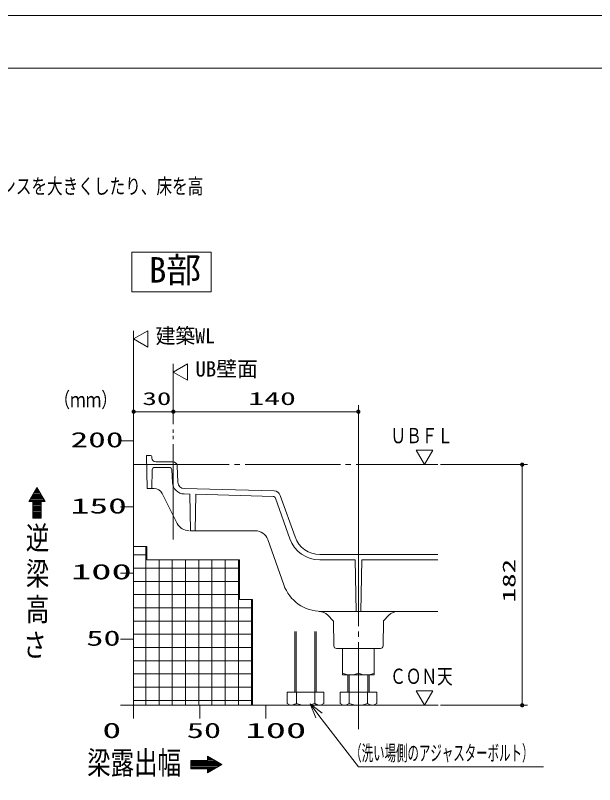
# Model space of a CAD drawing. Units: millimetres on the paper, with parts at other scales. Extents: x -305 to 305, y -152 to 152.
# Drawn here: x -120.7 to -11.2, y 3.1 to 148.5 of the extents above; entities that cross this region are included whole.
import ezdxf
from ezdxf.enums import TextEntityAlignment as Align

# ---------------------------------------------------------------- set-up
doc = ezdxf.new("R2010")
doc.units = ezdxf.units.MM
doc.linetypes.add('LONG_CHAIN', pattern=[21, 18, -1, 1, -1])
doc.linetypes.add('LONG_DOUBLE_CHAIN', pattern=[21.8, 18, -1, 0.6, -0.6, 0.6, -1])
doc.layers.add('0-0_PV', color=7, linetype='Continuous')
for name, color, linetype, lineweight in [('0-1_RV', 7, 'Continuous', 9), ('0-2_0', 7, 'Continuous', 9), ('0-5_図面枠', 3, 'Continuous', 9), ('0-6_DEFPOINTS', 7, 'Continuous', 9)]:
    doc.layers.add(name, color=color, linetype=linetype, lineweight=lineweight)
doc.styles.add('ＭＳ ゴシック', font='')
doc.styles.get('ＭＳ ゴシック').set_extended_font_data('MS Gothic')

# ---------------------------------------------------------------- blocks, each defined once
blk = doc.blocks.new('_DOTSMALL')
at = {"layer": '0-2_0'}
for p, q in [((0.0746, 0.1), (-0.0746, 0.1)), ((0.1223, -0.0248), (-0.1223, -0.0248))]:
    blk.add_line(p, q, dxfattribs=at)
for points in [[(0.125, 0), (0.124, 0.0157), (0.1211, 0.0311), (0.1162, 0.046), (0.1095, 0.0602), (0.1011, 0.0735), (0.0911, 0.0856), (0.0797, 0.0963), (0.067, 0.1055), (0.0532, 0.1131), (0.0386, 0.1189), (0.0234, 0.1228), (0.0078, 0.1248), (-0.0078, 0.1248), (-0.0234, 0.1228), (-0.0386, 0.1189), (-0.0532, 0.1131), (-0.067, 0.1055), (-0.0797, 0.0963), (-0.0911, 0.0856), (-0.1011, 0.0735), (-0.1095, 0.0602), (-0.1162, 0.046), (-0.1211, 0.0311), (-0.124, 0.0157), (-0.125, 0), (0, 0)], [(-0.125, 0), (-0.124, -0.0157), (-0.1211, -0.0311), (-0.1162, -0.046), (-0.1095, -0.0602), (-0.1011, -0.0735), (-0.0911, -0.0856), (-0.0797, -0.0963), (-0.067, -0.1055), (-0.0532, -0.1131), (-0.0386, -0.1189), (-0.0234, -0.1228), (-0.0078, -0.1248), (0.0078, -0.1248), (0.0234, -0.1228), (0.0386, -0.1189), (0.0532, -0.1131), (0.067, -0.1055), (0.0797, -0.0963), (0.0911, -0.0856), (0.1011, -0.0735), (0.1095, -0.0602), (0.1162, -0.046), (0.1211, -0.0311), (0.124, -0.0157), (0.125, 0), (0, 0)]]:
    blk.add_lwpolyline(points, close=True, dxfattribs=at)
blk = doc.blocks.new('_OPEN30')
at = {"layer": '0-2_0'}
blk.add_line((0, 0), (-1, 0), dxfattribs=at)
blk.add_lwpolyline([(-1, 0.2679), (0, 0), (-1, -0.2679)], dxfattribs=at)

msp = doc.modelspace()

# ---------------------------------------------------------------- linework, layer by layer
at = {"layer": '0-1_RV'}
for p, q in [((-98.658, 103.721), (-98.658, 96.228)), ((-98.658, 103.721), (-83.658, 103.721)), ((-83.658, 103.721), (-83.658, 96.228)), ((-98.658, 96.228), (-83.658, 96.228)), ((-98.314, 15.577), (-98.314, 88.889)), ((-98.314, 87.327), (-95.608, 88.889)), ((-95.608, 85.764), (-95.608, 88.889)), ((-98.314, 87.327), (-95.608, 85.764)), ((-90.814, 81.077), (-88.108, 82.639)), ((-88.108, 79.514), (-88.108, 82.639)), ((-90.814, 81.077), (-88.108, 79.514)), ((-98.314, 74.077), (-98.314, 74.827)), ((-90.814, 74.077), (-90.814, 74.827)), ((-90.814, 74.077), (-90.814, 74.827)), ((-55.814, 46.052), (-55.814, 74.827)), ((-90.814, 73.577), (-98.314, 73.577)), ((-90.814, 73.577), (-55.814, 73.577)), ((-98.314, 68.077), (-100.814, 68.077)), ((-43.314, 63.577), (-44.877, 66.283)), ((-41.752, 66.283), (-44.877, 66.283)), ((-43.314, 63.577), (-41.752, 66.283)), ((-95.877, 65.327), (-95.122, 65.327)), ((-94.868, 64.814), (-94.872, 65.081)), ((-94.118, 64.077), (-90.845, 64.077)), ((-94.807, 62.561), (-94.868, 59.077)), ((-94.307, 63.052), (-91.587, 63.052)), ((-91.087, 62.574), (-90.983, 60.197)), ((-89.959, 60.241), (-90.095, 63.36)), ((-40.314, 63.577), (-23.852, 63.577)), ((-24.852, 63.577), (-24.852, 18.077)), ((-116.053, 58.348), (-117.128, 58.348)), ((-116.168, 58.548), (-117.013, 58.548)), ((-116.284, 58.748), (-116.897, 58.748)), ((-116.399, 58.948), (-116.782, 58.948)), ((-116.514, 59.148), (-116.666, 59.148)), ((-116.59, 59.279), (-115.028, 56.573)), ((-94.458, 59.077), (-94.868, 59.077)), ((-71.735, 58.6), (-88.743, 59.046)), ((-115.129, 56.748), (-118.052, 56.748)), ((-115.244, 56.948), (-117.936, 56.948)), ((-115.36, 57.148), (-117.821, 57.148)), ((-115.475, 57.348), (-117.705, 57.348)), ((-115.591, 57.548), (-117.59, 57.548)), ((-115.706, 57.748), (-117.474, 57.748)), ((-115.822, 57.948), (-117.359, 57.948)), ((-115.937, 58.148), (-117.243, 58.148)), ((-92.893, 58.11), (-90.068, 52.459)), ((-87.697, 57.994), (-88.77, 58.022)), ((-87.577, 51.077), (-87.697, 57.994)), ((-86.557, 57.964), (-86.677, 51.077)), ((-71.951, 57.58), (-86.557, 57.964)), ((-68.772, 49.565), (-71.493, 57.247)), ((-67.806, 49.908), (-70.59, 57.767)), ((-117.372, 53.448), (-117.372, 56.573)), ((-115.809, 56.548), (-117.372, 56.548)), ((-115.809, 56.348), (-117.372, 56.348)), ((-115.809, 56.148), (-117.372, 56.148)), ((-115.809, 55.948), (-117.372, 55.948)), ((-115.809, 55.748), (-117.372, 55.748)), ((-115.809, 55.548), (-117.372, 55.548)), ((-115.809, 55.348), (-117.372, 55.348)), ((-115.809, 53.448), (-115.809, 56.573)), ((-115.809, 56.573), (-115.028, 56.573)), ((-98.314, 55.577), (-100.814, 55.577)), ((-115.809, 55.148), (-117.372, 55.148)), ((-115.809, 54.948), (-117.372, 54.948)), ((-115.809, 54.748), (-117.372, 54.748)), ((-115.809, 54.548), (-117.372, 54.548)), ((-115.809, 54.348), (-117.372, 54.348)), ((-115.809, 54.148), (-117.372, 54.148)), ((-115.809, 53.948), (-117.372, 53.948)), ((-115.809, 53.748), (-117.372, 53.748)), ((-115.809, 53.548), (-117.372, 53.548)), ((-117.372, 53.448), (-115.809, 53.448)), ((-75.318, 51.077), (-87.577, 51.077)), ((-98.314, 48.077), (-95.814, 48.077)), ((-96.017, 18.077), (-96.017, 48.077)), ((-95.814, 45.577), (-95.814, 48.077)), ((-72.962, 49.412), (-69.92, 40.823)), ((-40.814, 46.577), (-63.093, 46.577)), ((-98.314, 46.502), (-95.814, 46.502)), ((-95.814, 45.577), (-78.314, 45.577)), ((-93.517, 18.077), (-93.517, 45.577)), ((-91.017, 18.077), (-91.017, 45.577)), ((-88.517, 18.077), (-88.517, 45.577)), ((-86.017, 18.077), (-86.017, 45.577)), ((-83.517, 18.077), (-83.517, 45.577)), ((-81.017, 18.077), (-81.017, 45.577)), ((-78.517, 18.077), (-78.517, 45.577)), ((-78.314, 38.077), (-78.314, 45.577)), ((-55.194, 45.552), (-55.364, 35.827)), ((-40.814, 45.552), (-55.194, 45.552)), ((-98.314, 44.002), (-78.314, 44.002)), ((-100.814, 43.077), (-98.314, 43.077)), ((-98.314, 41.502), (-78.314, 41.502)), ((-98.314, 39.002), (-78.314, 39.002)), ((-75.814, 38.077), (-78.314, 38.077)), ((-76.017, 18.077), (-76.017, 38.077)), ((-75.814, 18.077), (-75.814, 38.077)), ((-98.314, 36.502), (-75.814, 36.502)), ((-62.85, 35.827), (-40.814, 35.827)), ((-61.639, 35.15), (-61.598, 35.105)), ((-61.595, 35.108), (-60.559, 34.072)), ((-61.576, 35.107), (-61.595, 35.108)), ((-51.069, 34.072), (-50.046, 35.095)), ((-50.046, 35.095), (-50.064, 35.095)), ((-98.314, 34.002), (-75.814, 34.002)), ((-60.467, 29.318), (-60.549, 34.062)), ((-51.079, 34.062), (-51.162, 29.318)), ((-100.814, 30.577), (-98.314, 30.577)), ((-98.314, 31.502), (-75.814, 31.502)), ((-98.314, 29.002), (-75.814, 29.002)), ((-51.662, 28.827), (-59.967, 28.827)), ((-58.814, 23.827), (-58.814, 28.827)), ((-55.814, 24.167), (-55.814, 28.827)), ((-52.814, 23.827), (-52.814, 28.827)), ((-98.314, 26.502), (-75.814, 26.502)), ((-98.314, 24.002), (-75.814, 24.002)), ((-52.814, 23.827), (-58.814, 23.827)), ((-57.814, 23.827), (-57.814, 20.577)), ((-57.564, 23.827), (-57.564, 20.577)), ((-54.064, 23.827), (-54.064, 20.577)), ((-53.814, 23.827), (-53.814, 20.577)), ((-98.314, 21.502), (-75.814, 21.502)), ((-59.278, 20.577), (-52.35, 20.577)), ((-59.278, 20.577), (-59.278, 18.417)), ((-57.546, 20.577), (-57.546, 18.417)), ((-54.082, 20.577), (-54.082, 18.417)), ((-52.35, 20.577), (-52.35, 18.417)), ((-43.314, 18.077), (-44.877, 20.783)), ((-41.752, 20.783), (-44.877, 20.783)), ((-43.314, 18.077), (-41.752, 20.783)), ((-98.314, 19.002), (-75.814, 19.002)), ((-40.754, 18.077), (-100.814, 18.077)), ((-85.814, 15.577), (-85.814, 18.077)), ((-73.314, 15.577), (-73.314, 18.077)), ((-58.689, 18.077), (-59.278, 18.417)), ((-58.689, 18.077), (-52.939, 18.077)), ((-52.35, 18.417), (-52.939, 18.077)), ((-40.314, 18.077), (-23.852, 18.077)), ((-87.474, 7.65), (-84.349, 7.65)), ((-87.474, 7.65), (-87.474, 6.088)), ((-82.92, 7.607), (-87.474, 7.607)), ((-82.574, 7.407), (-87.474, 7.407)), ((-81.643, 6.869), (-84.349, 8.432)), ((-84.349, 8.432), (-84.349, 7.65)), ((-84.306, 8.407), (-84.349, 8.407)), ((-84.306, 8.407), (-84.349, 8.407)), ((-83.959, 8.207), (-84.349, 8.207)), ((-83.613, 8.007), (-84.349, 8.007)), ((-83.267, 7.807), (-84.349, 7.807)), ((-82.227, 7.207), (-87.474, 7.207)), ((-81.881, 7.007), (-87.474, 7.007)), ((-81.751, 6.807), (-87.474, 6.807)), ((-82.097, 6.607), (-87.474, 6.607)), ((-82.444, 6.407), (-87.474, 6.407)), ((-82.79, 6.207), (-87.474, 6.207)), ((-87.474, 6.088), (-84.349, 6.088)), ((-81.643, 6.869), (-84.349, 5.307)), ((-84.349, 6.088), (-84.349, 5.307)), ((-83.137, 6.007), (-84.349, 6.007)), ((-83.483, 5.807), (-84.349, 5.807)), ((-83.829, 5.607), (-84.349, 5.607)), ((-84.176, 5.407), (-84.349, 5.407))]:
    msp.add_line(p, q, dxfattribs=at)
at = {"layer": '0-1_RV', "linetype": 'LONG_DOUBLE_CHAIN'}
for p, q in [((-90.814, 49.412), (-90.814, 82.639)), ((-67.814, 32.046), (-67.814, 20.577)), ((-67.564, 32.046), (-67.564, 20.577)), ((-64.064, 32.046), (-64.064, 20.577)), ((-63.814, 32.046), (-63.814, 20.577)), ((-69.278, 20.577), (-62.35, 20.577)), ((-69.278, 20.577), (-69.278, 18.417)), ((-67.546, 20.577), (-67.546, 18.417)), ((-64.082, 20.577), (-64.082, 18.417)), ((-62.35, 20.577), (-62.35, 18.417)), ((-68.689, 18.077), (-69.278, 18.417)), ((-68.689, 18.077), (-62.939, 18.077)), ((-62.35, 18.417), (-62.939, 18.077))]:
    msp.add_line(p, q, dxfattribs=at)
at = {"layer": '0-1_RV', "linetype": 'LONG_CHAIN'}
for p, q in [((-98.227, 63.577), (-40.814, 63.577)), ((-55.814, 51.013), (-55.814, 13.539))]:
    msp.add_line(p, q, dxfattribs=at)
at = {"layer": '0-1_RV'}
for points in [[(-95.877, 65.327), (-95.768, 59.077), (-94.442, 59.077)], [(-116.59, 59.279), (-118.153, 56.573), (-117.372, 56.573)], [(-56.264, 35.827), (-56.434, 45.552), (-63.093, 45.552)], [(-20.845, 6.412), (-55.797, 6.412), (-63.279, 16.128)]]:
    msp.add_lwpolyline(points, dxfattribs=at)
for points in [[(-117.372, 53.448), (-115.809, 53.448), (-115.809, 56.573), (-115.028, 56.573), (-116.59, 59.279), (-118.153, 56.573), (-117.372, 56.573)], [(-98.314, 18.077), (-98.314, 48.077), (-95.814, 48.077), (-95.814, 45.577), (-78.314, 45.577), (-78.314, 38.077), (-75.814, 38.077), (-75.814, 18.077)], [(-87.474, 7.65), (-87.474, 6.088), (-84.349, 6.088), (-84.349, 5.307), (-81.643, 6.869), (-84.349, 8.432), (-84.349, 7.65)]]:
    msp.add_lwpolyline(points, close=True, dxfattribs=at)
for centre, radius, start, end in [((-95.122, 65.077), 0.25, 1, 90), ((-94.118, 64.827), 0.75, 181, 270), ((-90.845, 63.327), 0.75, 2.5, 90), ((-94.307, 62.552), 0.5, 90, 179), ((-91.587, 62.552), 0.5, 2.5, 90), ((-88.71, 60.296), 2.275, 182.5, 268.49507), ((-88.71, 60.296), 1.25, 182.5, 268.49507), ((-94.458, 57.327), 1.75, 26.56505, 90), ((-71.768, 57.35), 1.25, 19.50245, 88.49507), ((-71.964, 57.08), 0.5, 19.50245, 88.49507), ((-87.832, 53.577), 2.5, 206.56505, 270), ((-75.318, 48.577), 2.5, 19.50245, 90), ((-63.093, 51.577), 6.025, 199.50245, 270), ((-63.093, 51.577), 5, 199.50245, 270), ((-62.85, 43.327), 7.5, 199.50245, 270), ((-63.363, 33.34), 2.5, 45, 87.06013), ((-48.279, 33.327), 2.5, 90, 134.9999), ((-59.967, 29.327), 0.5, 181, 270), ((-51.662, 29.327), 0.5, 270, 359), ((-57.314, 27.305), 3.478, 244.44919, 295.55081), ((-54.314, 27.305), 3.478, 244.44919, 295.55081), ((-58.737, 20.326), 2.25, 271.20516, 301.93849), ((-55.814, 22.657), 4.58, 247.78118, 292.2178), ((-52.892, 20.326), 2.25, 238.06151, 268.79484)]:
    msp.add_arc(centre, radius, start, end, dxfattribs=at)
at = {"layer": '0-1_RV', "linetype": 'LONG_DOUBLE_CHAIN'}
for centre, radius, start, end in [((-68.737, 20.326), 2.25, 271.20516, 301.93849), ((-65.814, 22.657), 4.58, 247.78118, 292.2178), ((-62.892, 20.326), 2.25, 238.06151, 268.79484)]:
    msp.add_arc(centre, radius, start, end, dxfattribs=at)
at = {"layer": '0-5_図面枠'}
msp.add_lwpolyline([(-291.017, -138.498), (108.983, -138.498), (108.983, 138.502), (-291.017, 138.502)], close=True, dxfattribs=at)
at = {"layer": '0-6_DEFPOINTS'}
msp.add_line((118.983, 148.502), (-301.017, 148.502), dxfattribs=at)

# ---------------------------------------------------------------- block references
at = {"layer": '0-1_RV'}
for name, p, xscale, yscale, rotation in [('_DOTSMALL', (-98.314, 73.577), 2.32, 2.32, 180), ('_DOTSMALL', (-90.814, 73.577), 2.32, 2.32, 180), ('_DOTSMALL', (-24.852, 63.577), 2.32, 2.32, 90), ('_OPEN30', (-64.969, 18.323), 2.77, 2.77, 127.59627), ('_DOTSMALL', (-24.852, 18.077), 2.32, 2.32, 270)]:
    msp.add_blockref(name, p, dxfattribs=dict(at, xscale=xscale, yscale=yscale, rotation=rotation))
at = {"layer": '0-1_RV', "xscale": 2.32, "yscale": 2.32}
for p in [(-90.814, 73.577), (-55.814, 73.577)]:
    msp.add_blockref('_DOTSMALL', p, dxfattribs=at)

# ---------------------------------------------------------------- texts
at = {"layer": '0-0_PV', "style": 'ＭＳ ゴシック', "width": 0.75}
msp.add_text('●サヤ管工法等、配管スペース確保が必要な場合はユニットバスルーム内寸から建築までのクリアランスを大きくしたり、床を高', height=2.889, dxfattribs=at).set_placement((-256.552, 113.89), align=Align.BOTTOM_LEFT)
at = {"layer": '0-1_RV', "style": 'ＭＳ ゴシック'}
for s, height, p in [('B部', 4.811, (-95.4, 96.549)), ('UB壁面', 2.889, (-86.631, 79.365))]:
    msp.add_text(s, height=height, dxfattribs=at).set_placement(p, align=Align.BOTTOM_LEFT)
for s, height, width, p in [('建築WL', 2.889, 0.95, (-94.163, 85.612)), ('（ｍｍ）', 2.889, 0.75, (-113.298, 73.522)), ('30', 2.441, 1.65, (-96.66, 74.107)), ('140', 2.444, 1.8, (-76.616, 74.107)), ('ＵＢＦＬ', 2.889, 0.75, (-49.756, 66.75)), ('200', 2.886, 1.7, (-110.252, 65.976)), ('150', 2.889, 1.8, (-110.214, 53.466)), ('逆', 4.333, 0.75, (-118.689, 46.244)), ('梁', 4.333, 0.75, (-118.689, 39.5)), ('100', 2.889, 1.95, (-110.171, 41.022)), ('高', 4.333, 0.75, (-118.689, 32.745)), ('さ', 4.333, 0.75, (-119.214, 25.992)), ('50', 2.889, 1.65, (-107.269, 28.466)), ('ＣＯＮ天', 2.889, 0.75, (-49.812, 21.25)), ('0', 2.889, 1.8, (-104.214, 11.022)), ('50', 2.889, 1.65, (-88.269, 11.022)), ('100', 2.889, 1.95, (-77.171, 11.022)), ('（洗い場側のアジャスターボルト）', 2.886, 0.55, (-57.367, 6.747)), ('梁露出幅', 4.333, 0.75, (-107.093, 3.74))]:
    msp.add_text(s, height=height, dxfattribs=dict(at, width=width)).set_placement(p, align=Align.BOTTOM_LEFT)
at = {"layer": '0-1_RV', "style": 'ＭＳ ゴシック', "width": 1.65}
msp.add_text('182', height=2.441, rotation=90, dxfattribs=at).set_placement((-25.382, 37.525), align=Align.BOTTOM_LEFT)

doc.saveas('drawing.dxf')
